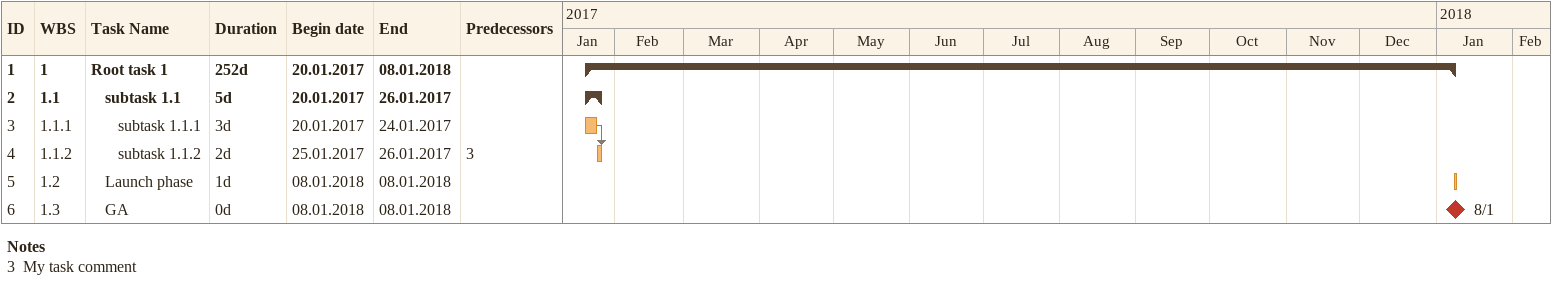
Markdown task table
| ID | WBS | Task | Duration | Start | Finish | Predecessors |
|---|---|---|---|---|---|---|
| 1 | 1 | **Root task 1** | 252d | 2017-01-20 | 2018-01-08 |  |
| 2 | 1.1 | **subtask 1.1** | 5d | 2017-01-20 | 2017-01-26 |  |
| 3 | 1.1.1 | subtask 1.1.1 | 3d | 2017-01-20 | 2017-01-24 |  |
| 4 | 1.1.2 | subtask 1.1.2 | 2d | 2017-01-25 | 2017-01-26 | 3 |
| 5 | 1.2 | Launch phase | 1d | 2018-01-08 | 2018-01-08 |  |
| 6 | 1.3 | GA | 0d | 2018-01-08 | 2018-01-08 |  |

Notes
- 3: My task comment
